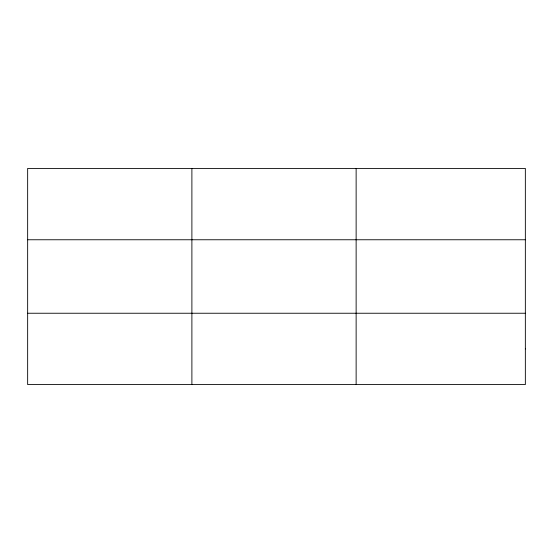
<?xml version="1.0" encoding="UTF-8"?>
<svg xmlns="http://www.w3.org/2000/svg" width="553" height="553" viewBox="0 0 553 553"><rect width="100%" height="100%" fill="white"/><g stroke="black" fill="none" stroke-linecap="round" stroke-linejoin="round"><path stroke-width="0.83" d="M191.891 168.43L191.891 384.57M356.132 168.43L356.132 384.57M27.65 239.76L525.35 239.76M27.65 313.24L525.35 313.24M525.35 348.908L525.35 384.57L27.65 384.57L27.65 168.43L525.35 168.43L525.35 348.908"/></g></svg>
